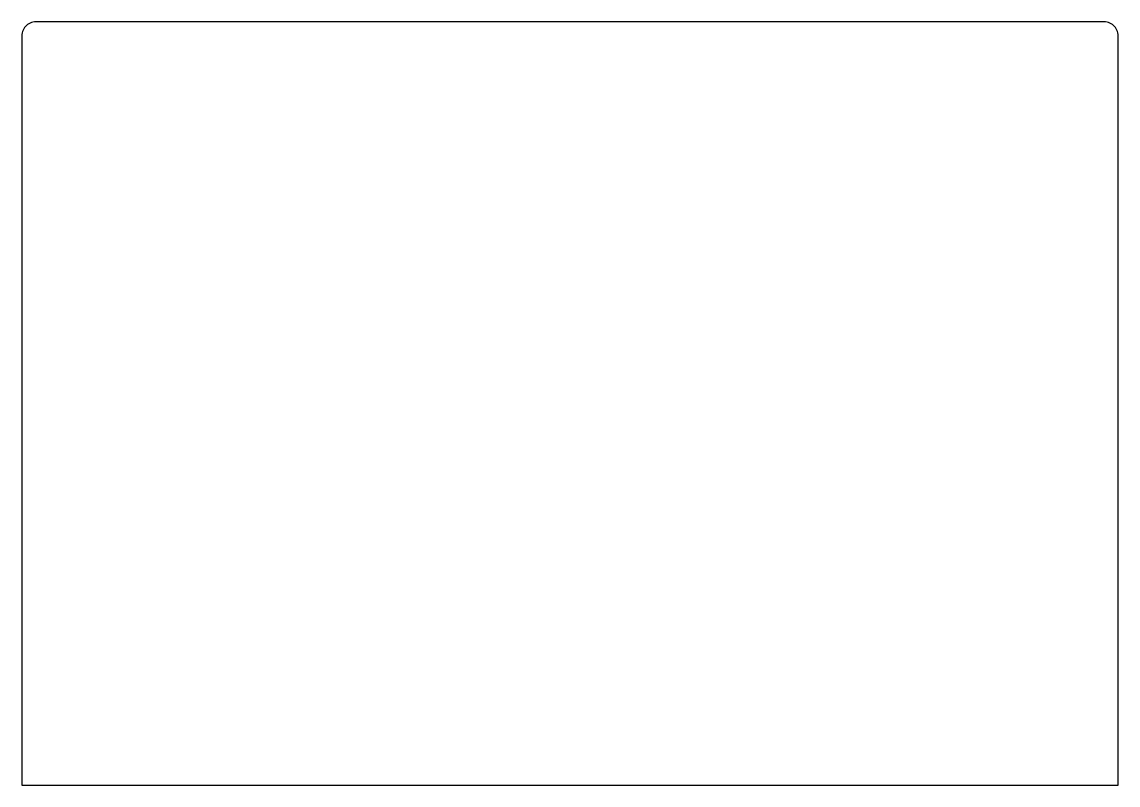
# Model space of a CAD drawing. Header units: metres. Extents: x -198 to 198, y -156 to 119.
import ezdxf

# ---------------------------------------------------------------- set-up
doc = ezdxf.new("R2010")
doc.units = ezdxf.units.M

msp = doc.modelspace()

# ---------------------------------------------------------------- linework, layer by layer
for p, q in [((-194.045, 118.605), (-194.534, 118.418)), ((-193.54, 118.741), (-194.045, 118.605)), ((-193.023, 118.823), (-193.54, 118.741)), ((-192.5, 118.85), (-193.023, 118.823)), ((192.5, 118.85), (-192.5, 118.85)), ((193.023, 118.823), (192.5, 118.85)), ((193.54, 118.741), (193.023, 118.823)), ((194.045, 118.605), (193.54, 118.741)), ((194.534, 118.418), (194.045, 118.605)), ((-197.391, 114.89), (-197.473, 114.373)), ((-197.255, 115.395), (-197.391, 114.89)), ((-197.068, 115.884), (-197.255, 115.395)), ((-196.83, 116.35), (-197.068, 115.884)), ((-196.545, 116.789), (-196.83, 116.35)), ((-196.216, 117.196), (-196.545, 116.789)), ((-195.846, 117.566), (-196.216, 117.196)), ((-195.439, 117.895), (-195.846, 117.566)), ((-195, 118.18), (-195.439, 117.895)), ((-194.534, 118.418), (-195, 118.18)), ((195, 118.18), (194.534, 118.418)), ((195.439, 117.895), (195, 118.18)), ((195.846, 117.566), (195.439, 117.895)), ((196.216, 117.196), (195.846, 117.566)), ((196.545, 116.789), (196.216, 117.196)), ((196.83, 116.35), (196.545, 116.789)), ((197.068, 115.884), (196.83, 116.35)), ((197.255, 115.395), (197.068, 115.884)), ((197.391, 114.89), (197.255, 115.395)), ((197.473, 114.373), (197.391, 114.89)), ((-197.473, 114.373), (-197.5, 113.85)), ((-197.5, 113.85), (-197.5, -156.225)), ((197.5, 113.85), (197.473, 114.373)), ((197.5, -156.225), (197.5, 113.85)), ((-197.5, -156.225), (197.5, -156.225))]:
    msp.add_line(p, q)

doc.saveas('drawing.dxf')
